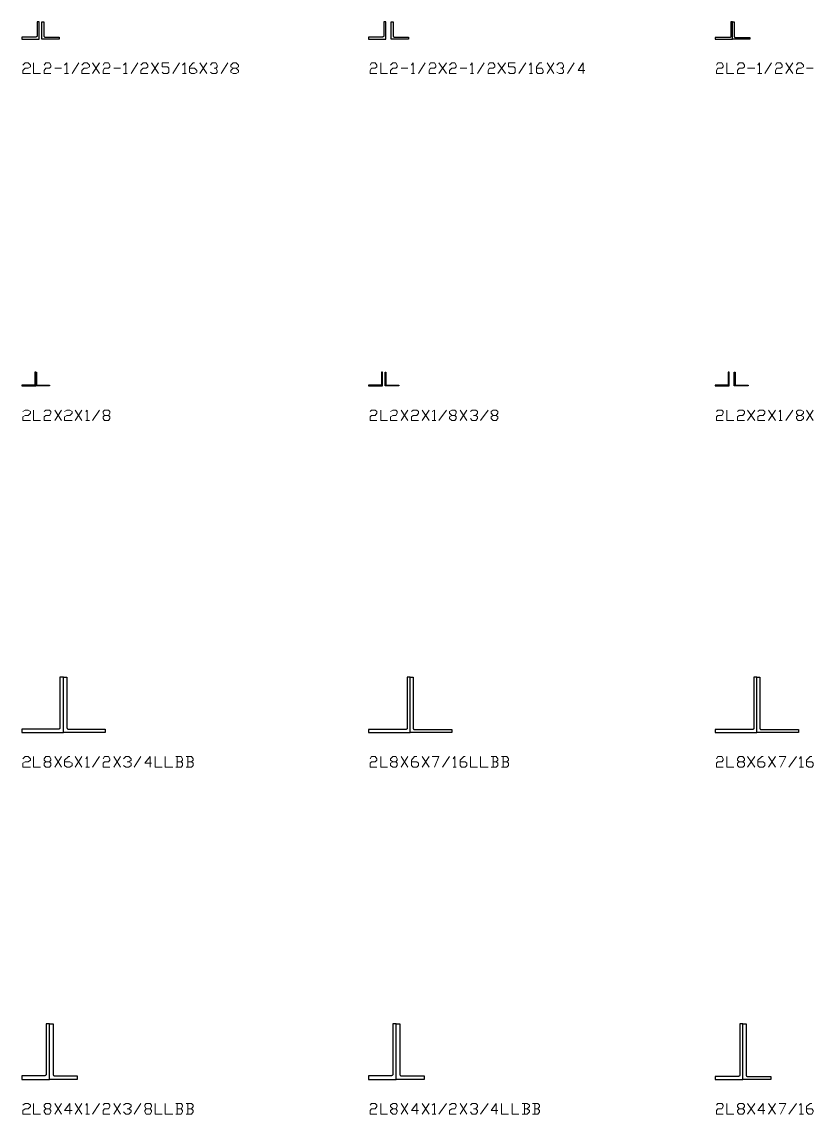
# Model space of a CAD drawing. Header units: inches. Extents: x 0 to 985, y -1555 to 12.
# Drawn here: x 0 to 114.1, y -555 to -397.5 of the extents above; entities that cross this region are included whole.
import ezdxf

# ---------------------------------------------------------------- set-up
doc = ezdxf.new("R2010")
doc.units = ezdxf.units.IN
doc.header["$MEASUREMENT"] = 0
doc.layers.add('AISC_STEEL', color=7, linetype='Continuous')

msp = doc.modelspace()

# ---------------------------------------------------------------- linework, layer by layer
at = {"color": 3, "lineweight": 0}
for points in [[(0.16, -403.76), (0.49, -403.43), (0.93, -403.43), (1.26, -403.76), (1.26, -403.98), (0.93, -404.19), (0.49, -404.19), (0.16, -404.52), (0.16, -404.96), (1.26, -404.96)], [(1.69, -403.43), (1.69, -404.96), (2.67, -404.96)], [(3.22, -403.76), (3.44, -403.43), (3.98, -403.43), (4.2, -403.76), (4.2, -403.98), (3.98, -404.19), (3.44, -404.19), (3.22, -404.52), (3.22, -404.96), (4.2, -404.96)], [(4.75, -404.19), (5.73, -404.19)], [(6.16, -403.76), (6.49, -403.43), (6.49, -404.96)], [(7.25, -404.96), (8.23, -403.43)], [(8.67, -403.76), (9, -403.43), (9.43, -403.43), (9.76, -403.76), (9.76, -403.98), (9.43, -404.19), (9, -404.19), (8.67, -404.52), (8.67, -404.96), (9.76, -404.96)], [(10.2, -404.96), (11.18, -403.43)], [(10.2, -403.43), (11.18, -404.96)], [(11.72, -403.76), (11.94, -403.43), (12.49, -403.43), (12.71, -403.76), (12.71, -403.98), (12.49, -404.19), (11.94, -404.19), (11.72, -404.52), (11.72, -404.96), (12.71, -404.96)], [(13.25, -404.19), (14.23, -404.19)], [(14.67, -403.76), (15, -403.43), (15, -404.96)], [(15.76, -404.96), (16.74, -403.43)], [(17.18, -403.76), (17.5, -403.43), (17.94, -403.43), (18.16, -403.76), (18.16, -403.98), (17.94, -404.19), (17.5, -404.19), (17.18, -404.52), (17.18, -404.96), (18.16, -404.96)], [(18.7, -404.96), (19.69, -403.43)], [(18.7, -403.43), (19.69, -404.96)], [(20.23, -404.74), (20.45, -404.96), (20.99, -404.96), (21.21, -404.74), (21.21, -404.19), (20.99, -403.98), (20.23, -403.98), (20.23, -403.43), (21.21, -403.43)], [(21.76, -404.96), (22.74, -403.43)], [(23.17, -403.76), (23.5, -403.43), (23.5, -404.96)], [(24.16, -404.19), (24.92, -404.19), (25.25, -404.52), (25.25, -404.74), (24.92, -404.96), (24.48, -404.96), (24.16, -404.74), (24.16, -403.98), (24.7, -403.43), (24.92, -403.43)], [(25.68, -404.96), (26.66, -403.43)], [(25.68, -403.43), (26.66, -404.96)], [(27.21, -403.76), (27.43, -403.43), (27.97, -403.43), (28.19, -403.76), (28.19, -403.98), (27.97, -404.19), (27.75, -404.19)], [(27.97, -404.19), (28.19, -404.52), (28.19, -404.74), (27.97, -404.96), (27.43, -404.96), (27.21, -404.74)], [(28.74, -404.96), (29.72, -403.43)], [(30.92, -404.19), (31.24, -404.52), (31.24, -404.74), (30.92, -404.96), (30.48, -404.96), (30.15, -404.74), (30.15, -404.52), (30.48, -404.19), (30.92, -404.19), (31.24, -403.98), (31.24, -403.76), (30.92, -403.43), (30.48, -403.43), (30.15, -403.76), (30.15, -403.98), (30.48, -404.19)], [(50.22, -403.76), (50.44, -403.43), (50.98, -403.43), (51.2, -403.76), (51.2, -403.98), (50.98, -404.19), (50.44, -404.19), (50.22, -404.52), (50.22, -404.96), (51.2, -404.96)], [(51.75, -403.43), (51.75, -404.96), (52.73, -404.96)], [(53.16, -403.76), (53.49, -403.43), (53.93, -403.43), (54.15, -403.76), (54.15, -403.98), (53.93, -404.19), (53.49, -404.19), (53.16, -404.52), (53.16, -404.96), (54.15, -404.96)], [(54.69, -404.19), (55.67, -404.19)], [(56.22, -403.76), (56.44, -403.43), (56.44, -404.96)], [(57.2, -404.96), (58.18, -403.43)], [(58.73, -403.76), (58.94, -403.43), (59.49, -403.43), (59.71, -403.76), (59.71, -403.98), (59.49, -404.19), (58.94, -404.19), (58.73, -404.52), (58.73, -404.96), (59.71, -404.96)], [(60.14, -404.96), (61.23, -403.43)], [(60.14, -403.43), (61.23, -404.96)], [(61.67, -403.76), (62, -403.43), (62.43, -403.43), (62.65, -403.76), (62.65, -403.98), (62.43, -404.19), (62, -404.19), (61.67, -404.52), (61.67, -404.96), (62.65, -404.96)], [(63.2, -404.19), (64.18, -404.19)], [(64.72, -403.76), (64.94, -403.43), (64.94, -404.96)], [(65.7, -404.96), (66.69, -403.43)], [(67.23, -403.76), (67.45, -403.43), (67.99, -403.43), (68.21, -403.76), (68.21, -403.98), (67.99, -404.19), (67.45, -404.19), (67.23, -404.52), (67.23, -404.96), (68.21, -404.96)], [(68.65, -404.96), (69.74, -403.43)], [(68.65, -403.43), (69.74, -404.96)], [(70.18, -404.74), (70.39, -404.96), (70.94, -404.96), (71.16, -404.74), (71.16, -404.19), (70.94, -403.98), (70.18, -403.98), (70.18, -403.43), (71.16, -403.43)], [(71.7, -404.96), (72.68, -403.43)], [(73.23, -403.76), (73.45, -403.43), (73.45, -404.96)], [(74.21, -404.19), (74.97, -404.19), (75.19, -404.52), (75.19, -404.74), (74.97, -404.96), (74.43, -404.96), (74.21, -404.74), (74.21, -403.98), (74.65, -403.43), (74.97, -403.43)], [(75.74, -404.96), (76.72, -403.43)], [(75.74, -403.43), (76.72, -404.96)], [(77.16, -403.76), (77.48, -403.43), (77.92, -403.43), (78.14, -403.76), (78.14, -403.98), (77.92, -404.19), (77.7, -404.19)], [(77.92, -404.19), (78.14, -404.52), (78.14, -404.74), (77.92, -404.96), (77.48, -404.96), (77.16, -404.74)], [(78.68, -404.96), (79.66, -403.43)], [(81.19, -404.52), (80.21, -404.52), (80.97, -403.43), (80.97, -404.96)], [(100.17, -403.76), (100.38, -403.43), (100.93, -403.43), (101.15, -403.76), (101.15, -403.98), (100.93, -404.19), (100.38, -404.19), (100.17, -404.52), (100.17, -404.96), (101.15, -404.96)], [(101.69, -403.43), (101.69, -404.96), (102.67, -404.96)], [(103.22, -403.76), (103.44, -403.43), (103.98, -403.43), (104.2, -403.76), (104.2, -403.98), (103.98, -404.19), (103.44, -404.19), (103.22, -404.52), (103.22, -404.96), (104.2, -404.96)], [(104.64, -404.19), (105.73, -404.19)], [(106.16, -403.76), (106.38, -403.43), (106.38, -404.96)], [(107.14, -404.96), (108.13, -403.43)], [(108.67, -403.76), (108.89, -403.43), (109.43, -403.43), (109.65, -403.76), (109.65, -403.98), (109.43, -404.19), (108.89, -404.19), (108.67, -404.52), (108.67, -404.96), (109.65, -404.96)], [(110.2, -404.96), (111.18, -403.43)], [(110.2, -403.43), (111.18, -404.96)], [(111.72, -403.76), (111.94, -403.43), (112.38, -403.43), (112.71, -403.76), (112.71, -403.98), (112.38, -404.19), (111.94, -404.19), (111.72, -404.52), (111.72, -404.96), (112.71, -404.96)], [(113.14, -404.19), (114.12, -404.19)], [(6.16, -404.96), (6.71, -404.96)], [(14.67, -404.96), (15.21, -404.96)], [(23.17, -404.96), (23.72, -404.96)], [(56.22, -404.96), (56.65, -404.96)], [(64.72, -404.96), (65.16, -404.96)], [(73.23, -404.96), (73.67, -404.96)], [(106.16, -404.96), (106.71, -404.96)], [(0.16, -453.7), (0.49, -453.48), (0.93, -453.48), (1.26, -453.7), (1.26, -453.92), (0.93, -454.25), (0.49, -454.25), (0.16, -454.47), (0.16, -455.01), (1.26, -455.01)], [(1.69, -453.48), (1.69, -455.01), (2.67, -455.01)], [(3.22, -453.7), (3.44, -453.48), (3.98, -453.48), (4.2, -453.7), (4.2, -453.92), (3.98, -454.25), (3.44, -454.25), (3.22, -454.47), (3.22, -455.01), (4.2, -455.01)], [(4.75, -455.01), (5.73, -453.48)], [(4.75, -453.48), (5.73, -455.01)], [(6.16, -453.7), (6.49, -453.48), (6.93, -453.48), (7.25, -453.7), (7.25, -453.92), (6.93, -454.25), (6.49, -454.25), (6.16, -454.47), (6.16, -455.01), (7.25, -455.01)], [(7.69, -455.01), (8.67, -453.48)], [(7.69, -453.48), (8.67, -455.01)], [(9.22, -453.7), (9.43, -453.48), (9.43, -455.01)], [(10.2, -455.01), (11.18, -453.48)], [(12.49, -454.25), (12.71, -454.47), (12.71, -454.68), (12.49, -455.01), (11.94, -455.01), (11.72, -454.68), (11.72, -454.47), (11.94, -454.25), (12.49, -454.25), (12.71, -453.92), (12.71, -453.7), (12.49, -453.48), (11.94, -453.48), (11.72, -453.7), (11.72, -453.92), (11.94, -454.25)], [(50.22, -453.7), (50.44, -453.48), (50.98, -453.48), (51.2, -453.7), (51.2, -453.92), (50.98, -454.25), (50.44, -454.25), (50.22, -454.47), (50.22, -455.01), (51.2, -455.01)], [(51.75, -453.48), (51.75, -455.01), (52.73, -455.01)], [(53.16, -453.7), (53.49, -453.48), (53.93, -453.48), (54.15, -453.7), (54.15, -453.92), (53.93, -454.25), (53.49, -454.25), (53.16, -454.47), (53.16, -455.01), (54.15, -455.01)], [(54.69, -455.01), (55.67, -453.48)], [(54.69, -453.48), (55.67, -455.01)], [(56.22, -453.7), (56.44, -453.48), (56.98, -453.48), (57.2, -453.7), (57.2, -453.92), (56.98, -454.25), (56.44, -454.25), (56.22, -454.47), (56.22, -455.01), (57.2, -455.01)], [(57.74, -455.01), (58.73, -453.48)], [(57.74, -453.48), (58.73, -455.01)], [(59.16, -453.7), (59.49, -453.48), (59.49, -455.01)], [(60.14, -455.01), (61.23, -453.48)], [(62.43, -454.25), (62.65, -454.47), (62.65, -454.68), (62.43, -455.01), (62, -455.01), (61.67, -454.68), (61.67, -454.47), (62, -454.25), (62.43, -454.25), (62.65, -453.92), (62.65, -453.7), (62.43, -453.48), (62, -453.48), (61.67, -453.7), (61.67, -453.92), (62, -454.25)], [(63.2, -455.01), (64.18, -453.48)], [(63.2, -453.48), (64.18, -455.01)], [(64.72, -453.7), (64.94, -453.48), (65.49, -453.48), (65.7, -453.7), (65.7, -453.92), (65.49, -454.25), (65.16, -454.25)], [(66.14, -455.01), (67.23, -453.48)], [(68.43, -454.25), (68.65, -454.47), (68.65, -454.68), (68.43, -455.01), (67.99, -455.01), (67.67, -454.68), (67.67, -454.47), (67.99, -454.25), (68.43, -454.25), (68.65, -453.92), (68.65, -453.7), (68.43, -453.48), (67.99, -453.48), (67.67, -453.7), (67.67, -453.92), (67.99, -454.25)], [(100.17, -453.7), (100.38, -453.48), (100.93, -453.48), (101.15, -453.7), (101.15, -453.92), (100.93, -454.25), (100.38, -454.25), (100.17, -454.47), (100.17, -455.01), (101.15, -455.01)], [(101.69, -453.48), (101.69, -455.01), (102.67, -455.01)], [(103.22, -453.7), (103.44, -453.48), (103.98, -453.48), (104.2, -453.7), (104.2, -453.92), (103.98, -454.25), (103.44, -454.25), (103.22, -454.47), (103.22, -455.01), (104.2, -455.01)], [(104.64, -455.01), (105.73, -453.48)], [(104.64, -453.48), (105.73, -455.01)], [(106.16, -453.7), (106.38, -453.48), (106.93, -453.48), (107.14, -453.7), (107.14, -453.92), (106.93, -454.25), (106.38, -454.25), (106.16, -454.47), (106.16, -455.01), (107.14, -455.01)], [(107.69, -455.01), (108.67, -453.48)], [(107.69, -453.48), (108.67, -455.01)], [(109.22, -453.7), (109.43, -453.48), (109.43, -455.01)], [(110.2, -455.01), (111.18, -453.48)], [(112.38, -454.25), (112.71, -454.47), (112.71, -454.68), (112.38, -455.01), (111.94, -455.01), (111.72, -454.68), (111.72, -454.47), (111.94, -454.25), (112.38, -454.25), (112.71, -453.92), (112.71, -453.7), (112.38, -453.48), (111.94, -453.48), (111.72, -453.7), (111.72, -453.92), (111.94, -454.25)], [(113.14, -455.01), (114.12, -453.48)], [(113.14, -453.48), (114.12, -455.01)], [(9.22, -455.01), (9.76, -455.01)], [(59.16, -455.01), (59.71, -455.01)], [(65.49, -454.25), (65.7, -454.47), (65.7, -454.68), (65.49, -455.01), (64.94, -455.01), (64.72, -454.68)], [(109.22, -455.01), (109.65, -455.01)], [(0.16, -503.76), (0.49, -503.43), (0.93, -503.43), (1.26, -503.76), (1.26, -503.98), (0.93, -504.19), (0.49, -504.19), (0.16, -504.41), (0.16, -504.96), (1.26, -504.96)], [(1.69, -503.43), (1.69, -504.96), (2.67, -504.96)], [(3.98, -504.19), (4.2, -504.41), (4.2, -504.74), (3.98, -504.96), (3.44, -504.96), (3.22, -504.74), (3.22, -504.41), (3.44, -504.19), (3.98, -504.19), (4.2, -503.98), (4.2, -503.76), (3.98, -503.43), (3.44, -503.43), (3.22, -503.76), (3.22, -503.98), (3.44, -504.19)], [(4.75, -504.96), (5.73, -503.43)], [(4.75, -503.43), (5.73, -504.96)], [(6.16, -504.19), (6.93, -504.19), (7.25, -504.41), (7.25, -504.74), (6.93, -504.96), (6.49, -504.96), (6.16, -504.74), (6.16, -503.98), (6.71, -503.43), (6.93, -503.43)], [(7.69, -504.96), (8.67, -503.43)], [(7.69, -503.43), (8.67, -504.96)], [(9.22, -503.76), (9.43, -503.43), (9.43, -504.96)], [(10.2, -504.96), (11.18, -503.43)], [(11.72, -503.76), (11.94, -503.43), (12.49, -503.43), (12.71, -503.76), (12.71, -503.98), (12.49, -504.19), (11.94, -504.19), (11.72, -504.41), (11.72, -504.96), (12.71, -504.96)], [(13.25, -504.96), (14.23, -503.43)], [(13.25, -503.43), (14.23, -504.96)], [(14.67, -503.76), (15, -503.43), (15.43, -503.43), (15.76, -503.76), (15.76, -503.98), (15.43, -504.19), (15.21, -504.19)], [(16.2, -504.96), (17.18, -503.43)], [(18.7, -504.41), (17.72, -504.41), (18.49, -503.43), (18.49, -504.96)], [(19.25, -503.43), (19.25, -504.96), (20.23, -504.96)], [(20.67, -503.43), (20.67, -504.96), (21.76, -504.96)], [(22.96, -504.19), (23.17, -503.98), (23.17, -503.76), (22.96, -503.43), (22.19, -503.43)], [(22.41, -503.43), (22.41, -504.96)], [(24.48, -504.19), (24.7, -503.98), (24.7, -503.76), (24.48, -503.43), (23.72, -503.43)], [(23.94, -503.43), (23.94, -504.96)], [(50.22, -503.76), (50.44, -503.43), (50.98, -503.43), (51.2, -503.76), (51.2, -503.98), (50.98, -504.19), (50.44, -504.19), (50.22, -504.41), (50.22, -504.96), (51.2, -504.96)], [(51.75, -503.43), (51.75, -504.96), (52.73, -504.96)], [(53.93, -504.19), (54.15, -504.41), (54.15, -504.74), (53.93, -504.96), (53.49, -504.96), (53.16, -504.74), (53.16, -504.41), (53.49, -504.19), (53.93, -504.19), (54.15, -503.98), (54.15, -503.76), (53.93, -503.43), (53.49, -503.43), (53.16, -503.76), (53.16, -503.98), (53.49, -504.19)], [(54.69, -504.96), (55.67, -503.43)], [(54.69, -503.43), (55.67, -504.96)], [(56.22, -504.19), (56.98, -504.19), (57.2, -504.41), (57.2, -504.74), (56.98, -504.96), (56.44, -504.96), (56.22, -504.74), (56.22, -503.98), (56.65, -503.43), (56.98, -503.43)], [(57.74, -504.96), (58.73, -503.43)], [(57.74, -503.43), (58.73, -504.96)], [(59.16, -503.43), (60.14, -503.43), (59.49, -504.96)], [(60.69, -504.96), (61.67, -503.43)], [(62.22, -503.76), (62.43, -503.43), (62.43, -504.96)], [(63.2, -504.19), (63.96, -504.19), (64.18, -504.41), (64.18, -504.74), (63.96, -504.96), (63.41, -504.96), (63.2, -504.74), (63.2, -503.98), (63.74, -503.43), (63.96, -503.43)], [(64.72, -503.43), (64.72, -504.96), (65.7, -504.96)], [(66.14, -503.43), (66.14, -504.96), (67.23, -504.96)], [(68.43, -504.19), (68.65, -503.98), (68.65, -503.76), (68.43, -503.43), (67.67, -503.43)], [(67.99, -503.43), (67.99, -504.96)], [(69.96, -504.19), (70.18, -503.98), (70.18, -503.76), (69.96, -503.43), (69.19, -503.43)], [(69.41, -503.43), (69.41, -504.96)], [(100.17, -503.76), (100.38, -503.43), (100.93, -503.43), (101.15, -503.76), (101.15, -503.98), (100.93, -504.19), (100.38, -504.19), (100.17, -504.41), (100.17, -504.96), (101.15, -504.96)], [(101.69, -503.43), (101.69, -504.96), (102.67, -504.96)], [(103.98, -504.19), (104.2, -504.41), (104.2, -504.74), (103.98, -504.96), (103.44, -504.96), (103.22, -504.74), (103.22, -504.41), (103.44, -504.19), (103.98, -504.19), (104.2, -503.98), (104.2, -503.76), (103.98, -503.43), (103.44, -503.43), (103.22, -503.76), (103.22, -503.98), (103.44, -504.19)], [(104.64, -504.96), (105.73, -503.43)], [(104.64, -503.43), (105.73, -504.96)], [(106.16, -504.19), (106.93, -504.19), (107.14, -504.41), (107.14, -504.74), (106.93, -504.96), (106.38, -504.96), (106.16, -504.74), (106.16, -503.98), (106.71, -503.43), (106.93, -503.43)], [(107.69, -504.96), (108.67, -503.43)], [(107.69, -503.43), (108.67, -504.96)], [(109.22, -503.43), (110.2, -503.43), (109.43, -504.96)], [(110.63, -504.96), (111.72, -503.43)], [(112.16, -503.76), (112.38, -503.43), (112.38, -504.96)], [(113.14, -504.19), (113.91, -504.19), (114.12, -504.41), (114.12, -504.74), (113.91, -504.96), (113.47, -504.96), (113.14, -504.74), (113.14, -503.98), (113.69, -503.43), (113.91, -503.43)], [(9.22, -504.96), (9.76, -504.96)], [(15.43, -504.19), (15.76, -504.41), (15.76, -504.74), (15.43, -504.96), (15, -504.96), (14.67, -504.74)], [(22.19, -504.96), (22.96, -504.96), (23.17, -504.74), (23.17, -504.41), (22.96, -504.19), (22.41, -504.19)], [(23.72, -504.96), (24.48, -504.96), (24.7, -504.74), (24.7, -504.41), (24.48, -504.19), (23.94, -504.19)], [(62.22, -504.96), (62.65, -504.96)], [(67.67, -504.96), (68.43, -504.96), (68.65, -504.74), (68.65, -504.41), (68.43, -504.19), (67.99, -504.19)], [(69.19, -504.96), (69.96, -504.96), (70.18, -504.74), (70.18, -504.41), (69.96, -504.19), (69.41, -504.19)], [(112.16, -504.96), (112.71, -504.96)], [(0.16, -553.7), (0.49, -553.48), (0.93, -553.48), (1.26, -553.7), (1.26, -553.92), (0.93, -554.25), (0.49, -554.25), (0.16, -554.47), (0.16, -555.01), (1.26, -555.01)], [(1.69, -553.48), (1.69, -555.01), (2.67, -555.01)], [(3.98, -554.25), (4.2, -554.47), (4.2, -554.68), (3.98, -555.01), (3.44, -555.01), (3.22, -554.68), (3.22, -554.47), (3.44, -554.25), (3.98, -554.25), (4.2, -553.92), (4.2, -553.7), (3.98, -553.48), (3.44, -553.48), (3.22, -553.7), (3.22, -553.92), (3.44, -554.25)], [(4.75, -555.01), (5.73, -553.48)], [(4.75, -553.48), (5.73, -555.01)], [(7.25, -554.47), (6.16, -554.47), (6.93, -553.48), (6.93, -555.01)], [(7.69, -555.01), (8.67, -553.48)], [(7.69, -553.48), (8.67, -555.01)], [(9.22, -553.7), (9.43, -553.48), (9.43, -555.01)], [(10.2, -555.01), (11.18, -553.48)], [(11.72, -553.7), (11.94, -553.48), (12.49, -553.48), (12.71, -553.7), (12.71, -553.92), (12.49, -554.25), (11.94, -554.25), (11.72, -554.47), (11.72, -555.01), (12.71, -555.01)], [(13.25, -555.01), (14.23, -553.48)], [(13.25, -553.48), (14.23, -555.01)], [(14.67, -553.7), (15, -553.48), (15.43, -553.48), (15.76, -553.7), (15.76, -553.92), (15.43, -554.25), (15.21, -554.25)], [(15.43, -554.25), (15.76, -554.47), (15.76, -554.68), (15.43, -555.01), (15, -555.01), (14.67, -554.68)], [(16.2, -555.01), (17.18, -553.48)], [(18.49, -554.25), (18.7, -554.47), (18.7, -554.68), (18.49, -555.01), (17.94, -555.01), (17.72, -554.68), (17.72, -554.47), (17.94, -554.25), (18.49, -554.25), (18.7, -553.92), (18.7, -553.7), (18.49, -553.48), (17.94, -553.48), (17.72, -553.7), (17.72, -553.92), (17.94, -554.25)], [(19.25, -553.48), (19.25, -555.01), (20.23, -555.01)], [(20.67, -553.48), (20.67, -555.01), (21.76, -555.01)], [(22.96, -554.25), (23.17, -553.92), (23.17, -553.7), (22.96, -553.48), (22.19, -553.48)], [(22.19, -555.01), (22.96, -555.01), (23.17, -554.68), (23.17, -554.47), (22.96, -554.25), (22.41, -554.25)], [(22.41, -553.48), (22.41, -555.01)], [(24.48, -554.25), (24.7, -553.92), (24.7, -553.7), (24.48, -553.48), (23.72, -553.48)], [(23.72, -555.01), (24.48, -555.01), (24.7, -554.68), (24.7, -554.47), (24.48, -554.25), (23.94, -554.25)], [(23.94, -553.48), (23.94, -555.01)], [(50.22, -553.7), (50.44, -553.48), (50.98, -553.48), (51.2, -553.7), (51.2, -553.92), (50.98, -554.25), (50.44, -554.25), (50.22, -554.47), (50.22, -555.01), (51.2, -555.01)], [(51.75, -553.48), (51.75, -555.01), (52.73, -555.01)], [(53.93, -554.25), (54.15, -554.47), (54.15, -554.68), (53.93, -555.01), (53.49, -555.01), (53.16, -554.68), (53.16, -554.47), (53.49, -554.25), (53.93, -554.25), (54.15, -553.92), (54.15, -553.7), (53.93, -553.48), (53.49, -553.48), (53.16, -553.7), (53.16, -553.92), (53.49, -554.25)], [(54.69, -555.01), (55.67, -553.48)], [(54.69, -553.48), (55.67, -555.01)], [(57.2, -554.47), (56.22, -554.47), (56.98, -553.48), (56.98, -555.01)], [(57.74, -555.01), (58.73, -553.48)], [(57.74, -553.48), (58.73, -555.01)], [(59.16, -553.7), (59.49, -553.48), (59.49, -555.01)], [(60.14, -555.01), (61.23, -553.48)], [(61.67, -553.7), (62, -553.48), (62.43, -553.48), (62.65, -553.7), (62.65, -553.92), (62.43, -554.25), (62, -554.25), (61.67, -554.47), (61.67, -555.01), (62.65, -555.01)], [(63.2, -555.01), (64.18, -553.48)], [(63.2, -553.48), (64.18, -555.01)], [(64.72, -553.7), (64.94, -553.48), (65.49, -553.48), (65.7, -553.7), (65.7, -553.92), (65.49, -554.25), (65.16, -554.25)], [(65.49, -554.25), (65.7, -554.47), (65.7, -554.68), (65.49, -555.01), (64.94, -555.01), (64.72, -554.68)], [(66.14, -555.01), (67.23, -553.48)], [(68.65, -554.47), (67.67, -554.47), (68.43, -553.48), (68.43, -555.01)], [(69.19, -553.48), (69.19, -555.01), (70.18, -555.01)], [(70.72, -553.48), (70.72, -555.01), (71.7, -555.01)], [(72.9, -554.25), (73.23, -553.92), (73.23, -553.7), (72.9, -553.48), (72.14, -553.48)], [(72.14, -555.01), (72.9, -555.01), (73.23, -554.68), (73.23, -554.47), (72.9, -554.25), (72.47, -554.25)], [(72.47, -553.48), (72.47, -555.01)], [(74.43, -554.25), (74.65, -553.92), (74.65, -553.7), (74.43, -553.48), (73.67, -553.48)], [(73.67, -555.01), (74.43, -555.01), (74.65, -554.68), (74.65, -554.47), (74.43, -554.25), (73.99, -554.25)], [(73.99, -553.48), (73.99, -555.01)], [(100.17, -553.7), (100.38, -553.48), (100.93, -553.48), (101.15, -553.7), (101.15, -553.92), (100.93, -554.25), (100.38, -554.25), (100.17, -554.47), (100.17, -555.01), (101.15, -555.01)], [(101.69, -553.48), (101.69, -555.01), (102.67, -555.01)], [(103.98, -554.25), (104.2, -554.47), (104.2, -554.68), (103.98, -555.01), (103.44, -555.01), (103.22, -554.68), (103.22, -554.47), (103.44, -554.25), (103.98, -554.25), (104.2, -553.92), (104.2, -553.7), (103.98, -553.48), (103.44, -553.48), (103.22, -553.7), (103.22, -553.92), (103.44, -554.25)], [(104.64, -555.01), (105.73, -553.48)], [(104.64, -553.48), (105.73, -555.01)], [(107.14, -554.47), (106.16, -554.47), (106.93, -553.48), (106.93, -555.01)], [(107.69, -555.01), (108.67, -553.48)], [(107.69, -553.48), (108.67, -555.01)], [(109.22, -553.48), (110.2, -553.48), (109.43, -555.01)], [(110.63, -555.01), (111.72, -553.48)], [(112.16, -553.7), (112.38, -553.48), (112.38, -555.01)], [(113.14, -554.25), (113.91, -554.25), (114.12, -554.47), (114.12, -554.68), (113.91, -555.01), (113.47, -555.01), (113.14, -554.68), (113.14, -553.92), (113.69, -553.48), (113.91, -553.48)], [(9.22, -555.01), (9.76, -555.01)], [(59.16, -555.01), (59.71, -555.01)], [(112.16, -555.01), (112.71, -555.01)]]:
    msp.add_lwpolyline(points, dxfattribs=at)
at = {"layer": 'AISC_STEEL'}
for points in [[(0, -400), (2.5, -400), (2.5, -397.5), (2.19, -397.5), (2.19, -399.53), (2.19, -399.55), (2.18, -399.57), (2.18, -399.59), (2.17, -399.61), (2.15, -399.63), (2.14, -399.64), (2.13, -399.65), (2.11, -399.67), (2.09, -399.68), (2.07, -399.68), (2.05, -399.69), (2.03, -399.69), (0, -399.69)], [(5.38, -400), (2.88, -400), (2.88, -397.5), (3.19, -397.5), (3.19, -399.53), (3.19, -399.55), (3.19, -399.57), (3.2, -399.59), (3.21, -399.61), (3.22, -399.63), (3.23, -399.64), (3.25, -399.65), (3.27, -399.67), (3.28, -399.68), (3.3, -399.68), (3.32, -399.69), (3.34, -399.69), (5.38, -399.69)], [(50, -400), (52.5, -400), (52.5, -397.5), (52.19, -397.5), (52.19, -399.53), (52.19, -399.55), (52.18, -399.57), (52.18, -399.59), (52.17, -399.61), (52.15, -399.63), (52.14, -399.64), (52.13, -399.65), (52.11, -399.67), (52.09, -399.68), (52.07, -399.68), (52.05, -399.69), (52.03, -399.69), (50, -399.69)], [(55.75, -400), (53.25, -400), (53.25, -397.5), (53.56, -397.5), (53.56, -399.53), (53.56, -399.55), (53.57, -399.57), (53.57, -399.59), (53.58, -399.61), (53.6, -399.63), (53.61, -399.64), (53.62, -399.65), (53.64, -399.67), (53.66, -399.68), (53.68, -399.68), (53.7, -399.69), (53.72, -399.69), (55.75, -399.69)], [(100, -400), (102.5, -400), (102.5, -397.5), (102.25, -397.5), (102.25, -399.62), (102.25, -399.64), (102.25, -399.66), (102.24, -399.67), (102.23, -399.69), (102.22, -399.7), (102.21, -399.71), (102.2, -399.72), (102.19, -399.73), (102.17, -399.74), (102.16, -399.75), (102.14, -399.75), (102.12, -399.75), (100, -399.75)], [(105, -400), (102.5, -400), (102.5, -397.5), (102.75, -397.5), (102.75, -399.62), (102.75, -399.64), (102.75, -399.66), (102.76, -399.67), (102.77, -399.69), (102.78, -399.7), (102.79, -399.71), (102.8, -399.72), (102.81, -399.73), (102.83, -399.74), (102.84, -399.75), (102.86, -399.75), (102.88, -399.75), (105, -399.75)], [(0, -450), (2, -450), (2, -448), (1.88, -448), (1.88, -449.81), (1.87, -449.82), (1.87, -449.83), (1.87, -449.84), (1.87, -449.84), (1.86, -449.85), (1.86, -449.86), (1.85, -449.86), (1.84, -449.87), (1.84, -449.87), (1.83, -449.87), (1.82, -449.87), (1.81, -449.88), (0, -449.88)], [(4, -450), (2, -450), (2, -448), (2.12, -448), (2.12, -449.81), (2.13, -449.82), (2.13, -449.83), (2.13, -449.84), (2.13, -449.84), (2.14, -449.85), (2.14, -449.86), (2.15, -449.86), (2.16, -449.87), (2.16, -449.87), (2.17, -449.87), (2.18, -449.87), (2.19, -449.88), (4, -449.88)], [(50, -450), (52, -450), (52, -448), (51.88, -448), (51.88, -449.81), (51.87, -449.82), (51.87, -449.83), (51.87, -449.84), (51.87, -449.84), (51.86, -449.85), (51.86, -449.86), (51.85, -449.86), (51.84, -449.87), (51.84, -449.87), (51.83, -449.87), (51.82, -449.87), (51.81, -449.88), (50, -449.88)], [(54.38, -450), (52.38, -450), (52.38, -448), (52.5, -448), (52.5, -449.81), (52.5, -449.82), (52.5, -449.83), (52.5, -449.84), (52.51, -449.84), (52.51, -449.85), (52.52, -449.86), (52.52, -449.86), (52.53, -449.87), (52.54, -449.87), (52.55, -449.87), (52.55, -449.87), (52.56, -449.88), (54.38, -449.88)], [(100, -450), (102, -450), (102, -448), (101.88, -448), (101.88, -449.81), (101.87, -449.82), (101.87, -449.83), (101.87, -449.84), (101.87, -449.84), (101.86, -449.85), (101.86, -449.86), (101.85, -449.86), (101.84, -449.87), (101.84, -449.87), (101.83, -449.87), (101.82, -449.87), (101.81, -449.88), (100, -449.88)], [(104.75, -450), (102.75, -450), (102.75, -448), (102.88, -448), (102.88, -449.81), (102.88, -449.82), (102.88, -449.83), (102.88, -449.84), (102.88, -449.84), (102.89, -449.85), (102.89, -449.86), (102.9, -449.86), (102.91, -449.87), (102.91, -449.87), (102.92, -449.87), (102.93, -449.87), (102.94, -449.88), (104.75, -449.88)], [(0, -500), (6, -500), (6, -492), (5.5, -492), (5.5, -499.25), (5.5, -499.28), (5.49, -499.31), (5.49, -499.33), (5.48, -499.36), (5.46, -499.38), (5.45, -499.41), (5.43, -499.43), (5.41, -499.45), (5.38, -499.46), (5.36, -499.48), (5.33, -499.49), (5.31, -499.49), (5.28, -499.5), (5.25, -499.5), (0, -499.5)], [(12, -500), (6, -500), (6, -492), (6.5, -492), (6.5, -499.25), (6.5, -499.28), (6.51, -499.31), (6.51, -499.33), (6.52, -499.36), (6.54, -499.38), (6.55, -499.41), (6.57, -499.43), (6.59, -499.45), (6.62, -499.46), (6.64, -499.48), (6.67, -499.49), (6.69, -499.49), (6.72, -499.5), (6.75, -499.5), (12, -499.5)], [(50, -500), (56, -500), (56, -492), (55.56, -492), (55.56, -499.34), (55.56, -499.37), (55.55, -499.4), (55.55, -499.43), (55.53, -499.45), (55.52, -499.48), (55.5, -499.5), (55.48, -499.52), (55.45, -499.53), (55.43, -499.55), (55.4, -499.55), (55.37, -499.56), (55.34, -499.56), (50, -499.56)], [(62, -500), (56, -500), (56, -492), (56.44, -492), (56.44, -499.34), (56.44, -499.37), (56.45, -499.4), (56.45, -499.43), (56.47, -499.45), (56.48, -499.48), (56.5, -499.5), (56.52, -499.52), (56.55, -499.53), (56.57, -499.55), (56.6, -499.55), (56.63, -499.56), (56.66, -499.56), (62, -499.56)], [(100, -500), (106, -500), (106, -492), (105.56, -492), (105.56, -499.34), (105.56, -499.37), (105.55, -499.4), (105.55, -499.43), (105.53, -499.45), (105.52, -499.48), (105.5, -499.5), (105.48, -499.52), (105.45, -499.53), (105.43, -499.55), (105.4, -499.55), (105.37, -499.56), (105.34, -499.56), (100, -499.56)], [(112, -500), (106, -500), (106, -492), (106.44, -492), (106.44, -499.34), (106.44, -499.37), (106.45, -499.4), (106.45, -499.43), (106.47, -499.45), (106.48, -499.48), (106.5, -499.5), (106.52, -499.52), (106.55, -499.53), (106.57, -499.55), (106.6, -499.55), (106.63, -499.56), (106.66, -499.56), (112, -499.56)], [(0, -550), (4, -550), (4, -542), (3.5, -542), (3.5, -549.25), (3.5, -549.28), (3.49, -549.31), (3.49, -549.33), (3.48, -549.36), (3.46, -549.38), (3.45, -549.41), (3.43, -549.43), (3.41, -549.45), (3.38, -549.46), (3.36, -549.48), (3.33, -549.49), (3.31, -549.49), (3.28, -549.5), (3.25, -549.5), (0, -549.5)], [(8, -550), (4, -550), (4, -542), (4.5, -542), (4.5, -549.25), (4.5, -549.28), (4.51, -549.31), (4.51, -549.33), (4.52, -549.36), (4.54, -549.38), (4.55, -549.41), (4.57, -549.43), (4.59, -549.45), (4.62, -549.46), (4.64, -549.48), (4.67, -549.49), (4.69, -549.49), (4.72, -549.5), (4.75, -549.5), (8, -549.5)], [(50, -550), (54, -550), (54, -542), (53.5, -542), (53.5, -549.25), (53.5, -549.28), (53.49, -549.31), (53.49, -549.33), (53.48, -549.36), (53.46, -549.38), (53.45, -549.41), (53.43, -549.43), (53.41, -549.45), (53.38, -549.46), (53.36, -549.48), (53.33, -549.49), (53.31, -549.49), (53.28, -549.5), (53.25, -549.5), (50, -549.5)], [(58, -550), (54, -550), (54, -542), (54.5, -542), (54.5, -549.25), (54.5, -549.28), (54.51, -549.31), (54.51, -549.33), (54.52, -549.36), (54.54, -549.38), (54.55, -549.41), (54.57, -549.43), (54.59, -549.45), (54.62, -549.46), (54.64, -549.48), (54.67, -549.49), (54.69, -549.49), (54.72, -549.5), (54.75, -549.5), (58, -549.5)], [(100, -550), (104, -550), (104, -542), (103.56, -542), (103.56, -549.34), (103.56, -549.37), (103.55, -549.4), (103.55, -549.43), (103.53, -549.45), (103.52, -549.48), (103.5, -549.5), (103.48, -549.52), (103.45, -549.53), (103.43, -549.55), (103.4, -549.55), (103.37, -549.56), (103.34, -549.56), (100, -549.56)], [(108, -550), (104, -550), (104, -542), (104.44, -542), (104.44, -549.34), (104.44, -549.37), (104.45, -549.4), (104.45, -549.43), (104.47, -549.45), (104.48, -549.48), (104.5, -549.5), (104.52, -549.52), (104.55, -549.53), (104.57, -549.55), (104.6, -549.55), (104.63, -549.56), (104.66, -549.56), (108, -549.56)]]:
    msp.add_lwpolyline(points, close=True, dxfattribs=at)

doc.saveas('drawing.dxf')
